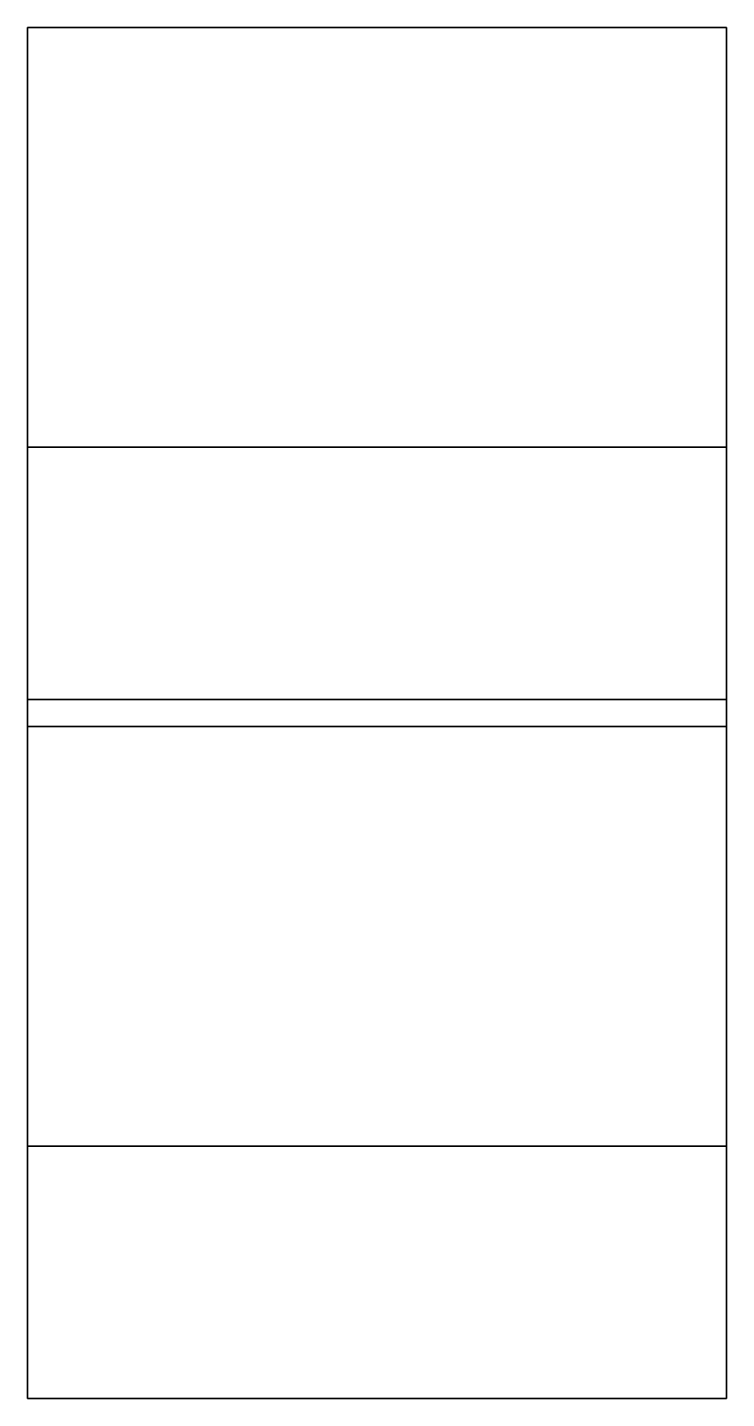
# Model space of a CAD drawing. Header units: metres. Extents: x -0.221 to 0.221, y 0 to 0.866.
import ezdxf

# ---------------------------------------------------------------- set-up
doc = ezdxf.new("R2010")
doc.units = ezdxf.units.M

msp = doc.modelspace()

# ---------------------------------------------------------------- linework, layer by layer
at = {"layer": 'layer1', "color": 1}
for points in [[(0.22072, 0.8657, -0.49968), (-0.22072, 0.8657, -0.49968), (-0.22072, 0.42427, -0.49968), (0.22072, 0.42427, -0.49968)], [(-0.22072, 0.8657, -0.49968), (-0.22072, 0.8657, -0.94112), (-0.22072, 0.42427, -0.94112), (-0.22072, 0.42427, -0.49968)], [(-0.22072, 0.8657, -0.94112), (0.22072, 0.8657, -0.94112), (0.22072, 0.42427, -0.94112), (-0.22072, 0.42427, -0.94112)], [(0.22072, 0.8657, -0.94112), (-0.22072, 0.8657, -0.94112), (-0.22072, 0.8657, -0.49968), (0.22072, 0.8657, -0.49968)], [(0.22072, 0.8657, -0.94112), (0.22072, 0.8657, -0.49968), (0.22072, 0.42427, -0.49968), (0.22072, 0.42427, -0.94112)], [(0.22072, 0.60079, -0.22207), (-0.22072, 0.60079, -0.22207), (-0.22072, 0.15936, -0.22207), (0.22072, 0.15936, -0.22207)], [(-0.22072, 0.60079, -0.22207), (-0.22072, 0.60079, -0.66351), (-0.22072, 0.15936, -0.66351), (-0.22072, 0.15936, -0.22207)], [(-0.22072, 0.60079, -0.66351), (0.22072, 0.60079, -0.66351), (0.22072, 0.15936, -0.66351), (-0.22072, 0.15936, -0.66351)], [(0.22072, 0.60079, -0.66351), (-0.22072, 0.60079, -0.66351), (-0.22072, 0.60079, -0.22207), (0.22072, 0.60079, -0.22207)], [(0.22072, 0.60079, -0.66351), (0.22072, 0.60079, -0.22207), (0.22072, 0.15936, -0.22207), (0.22072, 0.15936, -0.66351)], [(0.22072, 0.44144, 0.01682), (-0.22072, 0.44144, 0.01682), (-0.22072, 0, 0.01682), (0.22072, 0, 0.01682)], [(-0.22072, 0.44144, 0.01682), (-0.22072, 0.44144, -0.42462), (-0.22072, 0, -0.42462), (-0.22072, 0, 0.01682)], [(-0.22072, 0.44144, -0.42462), (0.22072, 0.44144, -0.42462), (0.22072, 0, -0.42462), (-0.22072, 0, -0.42462)], [(0.22072, 0.44144, -0.42462), (-0.22072, 0.44144, -0.42462), (-0.22072, 0.44144, 0.01682), (0.22072, 0.44144, 0.01682)], [(0.22072, 0.44144, -0.42462), (0.22072, 0.44144, 0.01682), (0.22072, 0, 0.01682), (0.22072, 0, -0.42462)], [(0.22072, 0.42427, -0.49968), (-0.22072, 0.42427, -0.49968), (-0.22072, 0.42427, -0.94112), (0.22072, 0.42427, -0.94112)], [(0.22072, 0.15936, -0.22207), (-0.22072, 0.15936, -0.22207), (-0.22072, 0.15936, -0.66351), (0.22072, 0.15936, -0.66351)], [(0.22072, 0, 0.01682), (-0.22072, 0, 0.01682), (-0.22072, 0, -0.42462), (0.22072, 0, -0.42462)]]:
    msp.add_3dface(points, dxfattribs=at)

doc.saveas('drawing.dxf')
